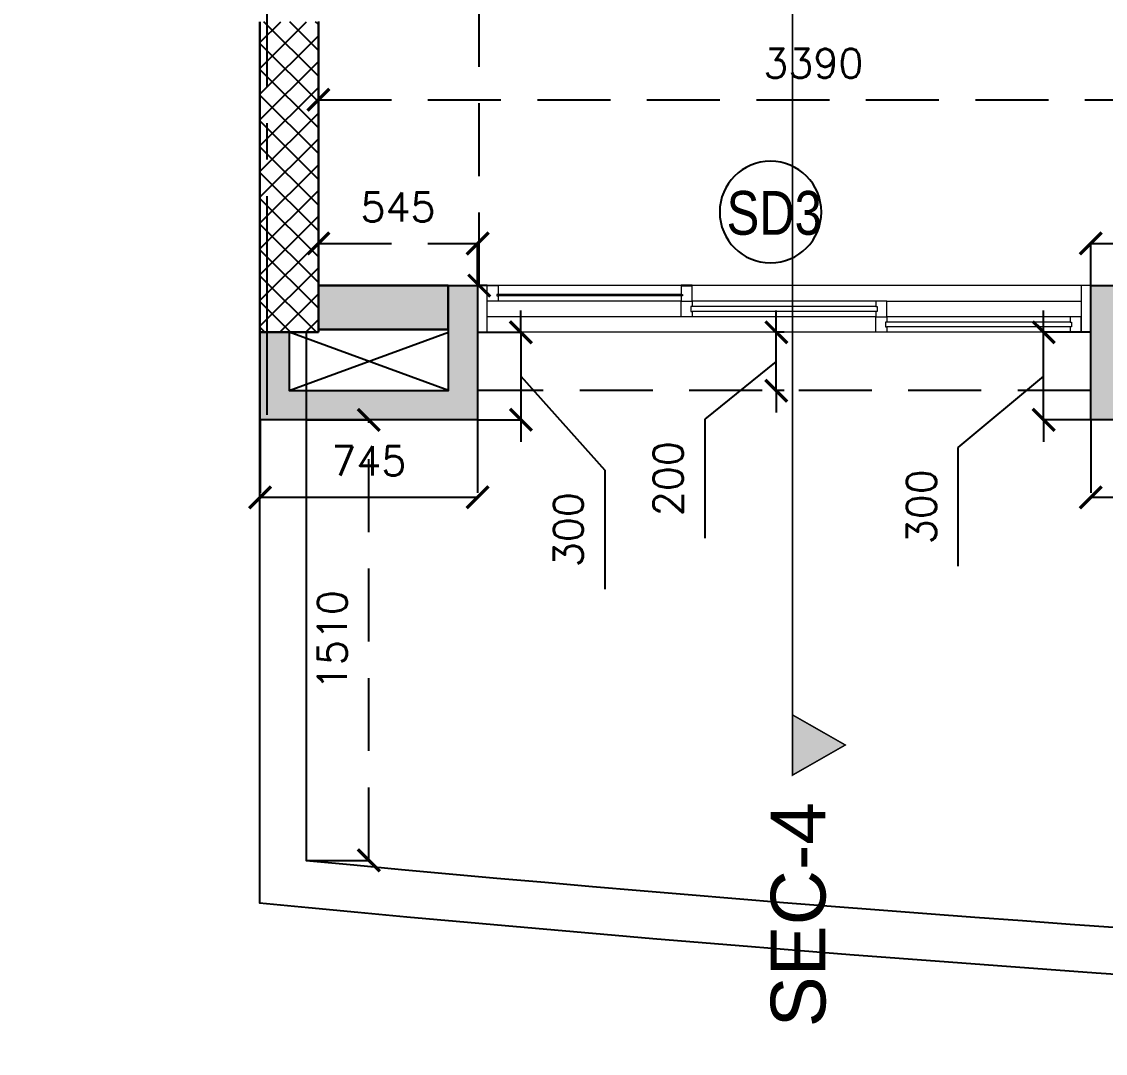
# Model space of a CAD drawing. Header units: millimetres. Extents: x 1180970 to 1231451, y -5737889 to -5695638.
# Drawn here: x 1194726 to 1198438, y -5730056 to -5726520 of the extents above; entities that cross this region are included whole.
import ezdxf
from ezdxf.enums import TextEntityAlignment as Align

# ---------------------------------------------------------------- set-up
doc = ezdxf.new("R2010")
doc.units = ezdxf.units.MM
doc.header["$LTSCALE"] = 1000
doc.header["$MEASUREMENT"] = 0
for name, pattern in [('2BHK-C$0$AUDIT_D_120904163729-0', [0]), ('AUDIT_D_120904163729-0', [0]), ('T8(T9 IS SIMILAR) - GROUND FLOOR - DIMENSION & TEXTING$0$HIDDEN', [0.375, 0.25, -0.125]), ('T8(T9 IS SIMILAR) - GROUND FLOOR ELEVATION$0$AUDIT_D_120904163729-0', [0]), ('T8(T9 IS SIMILAR) - GROUND FLOOR ELEVATION$1$HIDDEN', [0.375, 0.25, -0.125]), ('T8_PROFILE SECTIONS$0$HIDDEN', [0.375, 0.25, -0.125]), ('T8_PROFILE SECTIONS$0$PHANTOM2', [1.25, 0.625, -0.125, 0.125, -0.125, 0.125, -0.125]), ('T8_REFUGE COLUMNS$0$CENTER2', [1.125, 0.75, -0.125, 0.125, -0.125])]:
    doc.linetypes.add(name, pattern=pattern)
doc.layers.get('0').update_dxf_attribs({"linetype": 'AUDIT_D_120904163729-0'})
for name, color, linetype in [('2BHK-C$0$A-HATCH -160', 251, '2BHK-C$0$AUDIT_D_120904163729-0'), ('A-GARDEN PARTITION', 1, 'Continuous'), ('T8(T9 IS SIMILAR) - GROUND FLOOR - DIMENSION & TEXTING$0$A-DIMENSIONS', 2, 'T8(T9 IS SIMILAR) - GROUND FLOOR - DIMENSION & TEXTING$0$HIDDEN'), ('T8(T9 IS SIMILAR) - GROUND FLOOR - DIMENSION & TEXTING$0$a-window-no', 125, 'Continuous'), ('T8(T9 IS SIMILAR) - GROUND FLOOR ELEVATION$0$A-DIM', 1, 'T8(T9 IS SIMILAR) - GROUND FLOOR ELEVATION$0$AUDIT_D_120904163729-0'), ('T8(T9 IS SIMILAR) - GROUND FLOOR ELEVATION$0$A-WALL HATCH', 252, 'T8(T9 IS SIMILAR) - GROUND FLOOR ELEVATION$0$AUDIT_D_120904163729-0'), ('T8(T9 IS SIMILAR) - GROUND FLOOR ELEVATION$0$A-WALL-FEATURES', 6, 'T8(T9 IS SIMILAR) - GROUND FLOOR ELEVATION$0$AUDIT_D_120904163729-0'), ('T8_PROFILE SECTIONS$0$A-PROFILE SECTIONS', 81, 'T8_PROFILE SECTIONS$0$PHANTOM2'), ('T8_REFUGE COLUMNS$0$A-CENTERLINE', 193, 'T8_REFUGE COLUMNS$0$CENTER2')]:
    doc.layers.add(name, color=color, linetype=linetype)
for name, color, linetype, lineweight in [('2BHK-C$0$Window', 4, 'Continuous', 20), ('2BHK-C$1$A-WALL- 160', 6, 'Continuous', 30), ('T8(T9 IS SIMILAR) - GROUND FLOOR$0$D&W', 8, 'Continuous', 25)]:
    doc.layers.add(name, color=color, linetype=linetype, lineweight=lineweight)
doc.styles.add('T8(T9 IS SIMILAR) - GROUND FLOOR - DIMENSION & TEXTING$0$LODHA STANDERD', font='sanss___.ttf')
doc.styles.add('T8(T9 IS SIMILAR) - GROUND FLOOR - DIMENSION & TEXTING$0$Romans 1', font='romans.shx', dxfattribs={"height": 100})
doc.styles.add('T8(T9 IS SIMILAR) - GROUND FLOOR ELEVATION$0$Romans 1', font='romans.shx', dxfattribs={"height": 100})
doc.styles.add('T8_PROFILE SECTIONS$0$arial', font='sanss___.ttf')
doc.dimstyles.new('T8(T9 IS SIMILAR) - GROUND FLOOR - DIMENSION & TEXTING$0$ALPINE S', dxfattribs={"dimscale": 0, "dimtxt": 100, "dimasz": 75, "dimexe": 0, "dimexo": 0, "dimgap": 75, "dimtad": 1, "dimdec": 0, "dimzin": 0, "dimdsep": 46, "dimtxsty": 'T8(T9 IS SIMILAR) - GROUND FLOOR - DIMENSION & TEXTING$0$Romans 1', "dimblk": 'T8(T9 IS SIMILAR) - GROUND FLOOR - DIMENSION & TEXTING$0$_ArchTick', "dimcen": 0.09, "dimclrd": 256, "dimclre": 256, "dimclrt": 7, "dimadec": 0, "dimazin": 0, "dimtfac": 1, "dimtdec": 0, "dimtofl": 0, "dimtmove": 1, "dimatfit": 0, "dimldrblk": 'T8(T9 IS SIMILAR) - GROUND FLOOR - DIMENSION & TEXTING$0$_Open90', "dimfxl": 1, "dimtolj": 1, "dimtzin": 0, "dimarcsym": 0})
doc.dimstyles.new('T8(T9 IS SIMILAR) - GROUND FLOOR ELEVATION$0$ALPINE S', dxfattribs={"dimscale": 0, "dimtxt": 100, "dimasz": 75, "dimexe": 0, "dimexo": 0, "dimgap": 75, "dimtad": 1, "dimdec": 0, "dimzin": 0, "dimdsep": 46, "dimtxsty": 'T8(T9 IS SIMILAR) - GROUND FLOOR ELEVATION$0$Romans 1', "dimblk": 'T8(T9 IS SIMILAR) - GROUND FLOOR ELEVATION$0$_ArchTick', "dimcen": 0.09, "dimclrd": 256, "dimclre": 256, "dimclrt": 7, "dimadec": 0, "dimazin": 0, "dimtfac": 1, "dimtdec": 0, "dimtofl": 0, "dimtmove": 1, "dimatfit": 0, "dimldrblk": 'T8(T9 IS SIMILAR) - GROUND FLOOR ELEVATION$0$_Open90', "dimfxl": 1, "dimtolj": 1, "dimtzin": 0, "dimarcsym": 0})

# ---------------------------------------------------------------- blocks, each defined once
blk = doc.blocks.new('T8_REFUGE COLUMNS')
at = {"layer": 'T8_REFUGE COLUMNS$0$A-CENTERLINE'}
blk.add_line((1195567.1, -5727867.6), (1195567.1, -5698299.6), dxfattribs=at)
blk = doc.blocks.new('2BHK-C$0$2100')
at = {"layer": '2BHK-C$0$Window', "color": 1, "lineweight": 13}
for p, q in [((1150876.5, -5693344.1), (1148842.5, -5693344.1)), ((1149507.5, -5693344.1), (1148880, -5693344.1)), ((1149507.5, -5693397.4), (1148880, -5693397.4)), ((1150173.7, -5693397.4), (1149545, -5693397.4)), ((1150211.2, -5693397.4), (1150876.5, -5693397.4)), ((1149507.5, -5693450.8), (1148842.5, -5693450.8)), ((1150173.7, -5693450.8), (1149545, -5693450.8)), ((1150839, -5693450.8), (1150211.2, -5693450.8)), ((1150173.7, -5693504.1), (1148842.5, -5693504.1)), ((1150839, -5693504.1), (1150211.2, -5693504.1))]:
    blk.add_line(p, q, dxfattribs=at)
at = {"layer": '2BHK-C$0$Window', "color": 5, "lineweight": 13}
for p, q in [((1149507.5, -5693374.4), (1148880, -5693374.4)), ((1149507.5, -5693378.9), (1148880, -5693378.9)), ((1150173.7, -5693416), (1149545, -5693416)), ((1150173.7, -5693432.2), (1149545, -5693432.2)), ((1150839, -5693469.3), (1150211.2, -5693469.3)), ((1150839, -5693485.5), (1150211.2, -5693485.5))]:
    blk.add_line(p, q, dxfattribs=at)
at = {"layer": '2BHK-C$0$Window', "color": 4, "lineweight": 13}
for points in [[(1148842.5, -5693344.1), (1148809.5, -5693344.1), (1148809.5, -5693504.1), (1148842.5, -5693504.1)], [(1148880, -5693378.9), (1148880, -5693397.4), (1148842.5, -5693397.4), (1148842.5, -5693344.1), (1148880, -5693344.1), (1148880, -5693374.4), (1148875.5, -5693374.4), (1148875.5, -5693378.9)], [(1149507.5, -5693378.9), (1149507.5, -5693397.4), (1149545, -5693397.4), (1149545, -5693344.1), (1149507.5, -5693344.1), (1149507.5, -5693374.4), (1149512, -5693374.4), (1149512, -5693378.9)], [(1150909.5, -5693344.1), (1150876.5, -5693344.1), (1150876.5, -5693504.1), (1150909.5, -5693504.1)], [(1149545, -5693432.2), (1149545, -5693450.8), (1149507.5, -5693450.8), (1149507.5, -5693397.4), (1149545, -5693397.4), (1149545, -5693416), (1149540.5, -5693416), (1149540.5, -5693432.2)], [(1150173.7, -5693432.2), (1150173.7, -5693450.8), (1150211.2, -5693450.8), (1150211.2, -5693397.4), (1150173.7, -5693397.4), (1150173.7, -5693416), (1150178.2, -5693416), (1150178.2, -5693432.2)], [(1150211.2, -5693485.5), (1150211.2, -5693504.1), (1150173.7, -5693504.1), (1150173.7, -5693450.8), (1150211.2, -5693450.8), (1150211.2, -5693469.3), (1150206.7, -5693469.3), (1150206.7, -5693485.5)], [(1150839, -5693485.5), (1150839, -5693504.1), (1150876.5, -5693504.1), (1150876.5, -5693450.8), (1150839, -5693450.8), (1150839, -5693469.3), (1150843.5, -5693469.3), (1150843.5, -5693485.5)]]:
    blk.add_lwpolyline(points, close=True, dxfattribs=at)
blk = doc.blocks.new('2BHK-C')
at = {"layer": '2BHK-C$0$A-HATCH -160', "linetype": 'ByBlock'}
h = blk.add_hatch(dxfattribs=at)
h.set_pattern_fill('ANSI37', color=256, scale=500)
h.set_pattern_definition([(45, (-0.33, -0.904), (-44.1941738, 44.1941738), []), (135, (-0.33, -0.904), (-44.1941738, -44.1941738), [])])
h.paths.add_polyline_path([(1141049.5, -5727585.2), (1141249.5, -5727585.2), (1141249.5, -5726520.2), (1141049.5, -5726520.2)])
h.paths.add_polyline_path([(1147999.2, -5727450.1), (1148199.2, -5727450.1), (1148199.2, -5728684.6), (1147999.2, -5728684.6)])
h.paths.add_polyline_path([(1141249.1, -5723274.6), (1141898.9, -5723274.6), (1141898.9, -5723474.6), (1141249.1, -5723474.6)])
h = blk.add_hatch(dxfattribs=at)
h.set_pattern_fill('HEX', color=256, scale=150)
h.set_pattern_definition([(0, (-0.327, -0.288), (0, 32.47595264), [18.75, -37.5]), (120, (-0.327, -0.288), (-28.125, -16.23797632), [18.75, -37.5]), (60, (18.423, -0.288), (-28.125, 16.23797632), [18.75, -37.5])])
h.paths.add_polyline_path([(1143994.6, -5727574.6), (1144639.5, -5727574.6), (1144639.5, -5727424.6), (1143994.6, -5727424.6)])
h.paths.add_polyline_path([(1141249.5, -5727424.6), (1141694.6, -5727424.6), (1141694.6, -5727574.6), (1141249.5, -5727574.6)])
at = {"layer": '2BHK-C$1$A-WALL- 160', "linetype": 'ByBlock'}
for p, q in [((1141049.5, -5727584.6, 0.4), (1141049.5, -5726520.2, 0.4)), ((1141249.5, -5727584.6, 0.4), (1141249.5, -5726520.2, 0.4)), ((1141249.5, -5727424.6, 0.4), (1141694.6, -5727424.6, 0.4)), ((1141694.6, -5727424.6, 0.4), (1141694.6, -5727574.6, 0.4)), ((1142492.6, -5727424.6, 0.4), (1142530.1, -5727424.6, 0.4)), ((1141249.5, -5727574.6, 0.4), (1141694.6, -5727574.6, 0.4)), ((1141049.5, -5727584.6, 0.4), (1141249.5, -5727584.6, 0.4))]:
    blk.add_line(p, q, dxfattribs=at)
at = {"layer": '2BHK-C$1$A-WALL- 160', "linetype": 'ByBlock', "elevation": 0.4}
blk.add_lwpolyline([(1141249.5, -5727424.6), (1141694.6, -5727424.6), (1141694.6, -5727574.6), (1141249.5, -5727574.6)], close=True, dxfattribs=at)
blk.add_lwpolyline([(1141249.5, -5727424.6), (1141694.6, -5727424.6), (1141694.6, -5727574.6), (1141249.5, -5727574.6)], close=True, dxfattribs=at)
at = {"layer": '2BHK-C$1$A-WALL- 160', "linetype": 'ByBlock'}
blk.add_blockref('2BHK-C$0$2100', (-7014.9, -34080.5, 0.4), dxfattribs=at)
blk = doc.blocks.new('T8(T9 IS SIMILAR) - GROUND FLOOR ELEVATION$0$_ArchTick')
at = {"color": 0, "linetype": 'ByBlock', "const_width": 0.15}
blk.add_lwpolyline([(-0.5, -0.5), (0.5, 0.5)], dxfattribs=at)
blk = doc.blocks.new('*D357')
at = {"layer": 'T8(T9 IS SIMILAR) - GROUND FLOOR ELEVATION$0$A-DIM', "lineweight": -2, "transparency": 16777216}
for p, q in [((1198226.3, -5727584.6), (1198226.3, -5727509.6)), ((1198226.3, -5727884.6), (1198226.3, -5727584.6)), ((1198226.3, -5727734.6), (1197932.8, -5727979)), ((1198226.3, -5727884.6), (1198226.3, -5727959.6)), ((1197932.8, -5727979), (1197932.8, -5728386.1))]:
    blk.add_line(p, q, dxfattribs=at)
at = {"layer": 'T8(T9 IS SIMILAR) - GROUND FLOOR ELEVATION$0$A-DIM', "linetype": 'T8(T9 IS SIMILAR) - GROUND FLOOR ELEVATION$1$HIDDEN', "lineweight": -2, "transparency": 16777216}
for p, q in [((1198387.7, -5727584.6), (1198226.3, -5727584.6)), ((1198387.7, -5727884.6), (1198226.3, -5727884.6))]:
    blk.add_line(p, q, dxfattribs=at)
at = {"layer": 'T8(T9 IS SIMILAR) - GROUND FLOOR ELEVATION$0$A-DIM', "linetype": 'ByBlock', "lineweight": -2, "transparency": 16777216, "xscale": 75, "yscale": 75, "zscale": 75}
for p, rotation in [((1198226.3, -5727584.6), 270), ((1198226.3, -5727884.6), 90)]:
    blk.add_blockref('T8(T9 IS SIMILAR) - GROUND FLOOR ELEVATION$0$_ArchTick', p, dxfattribs=dict(at, rotation=rotation))
at = {"layer": 'T8(T9 IS SIMILAR) - GROUND FLOOR ELEVATION$0$A-DIM', "color": 7, "linetype": 'ByBlock', "transparency": 16777216, "insert": (1197807.8, -5728182.6), "char_height": 100, "attachment_point": 5, "rotation": 90, "style": 'T8(T9 IS SIMILAR) - GROUND FLOOR ELEVATION$0$Romans 1'}
blk.add_mtext('\\A1;300', dxfattribs=at)
blk = doc.blocks.new('T8(T9 IS SIMILAR) - GROUND FLOOR ELEVATION$0$_Open90')
at = {"color": 0, "linetype": 'ByBlock', "lineweight": -2}
for p, q in [((-0.5, 0.5), (0, 0)), ((0, 0), (-1, 0)), ((0, 0), (-0.5, -0.5))]:
    blk.add_line(p, q, dxfattribs=at)
blk = doc.blocks.new('*D302')
at = {"layer": 'T8(T9 IS SIMILAR) - GROUND FLOOR ELEVATION$0$A-DIM', "lineweight": -2, "transparency": 16777216}
for p, q in [((1197310.7, -5727584.6), (1197310.7, -5727509.6)), ((1197310.7, -5727784.6), (1197310.7, -5727584.6)), ((1197310.7, -5727684.6), (1197065.4, -5727882.7)), ((1197310.7, -5727784.6), (1197310.7, -5727859.6)), ((1197065.4, -5727882.7), (1197065.4, -5728289.8))]:
    blk.add_line(p, q, dxfattribs=at)
at = {"layer": 'T8(T9 IS SIMILAR) - GROUND FLOOR ELEVATION$0$A-DIM', "linetype": 'T8(T9 IS SIMILAR) - GROUND FLOOR ELEVATION$1$HIDDEN', "lineweight": -2, "transparency": 16777216}
for p, q in [((1197337.7, -5727584.6), (1197310.7, -5727584.6)), ((1197337.7, -5727784.6), (1197310.7, -5727784.6))]:
    blk.add_line(p, q, dxfattribs=at)
at = {"layer": 'T8(T9 IS SIMILAR) - GROUND FLOOR ELEVATION$0$A-DIM', "linetype": 'ByBlock', "lineweight": -2, "transparency": 16777216, "xscale": 75, "yscale": 75, "zscale": 75}
for p, rotation in [((1197310.7, -5727584.6), 270), ((1197310.7, -5727784.6), 90)]:
    blk.add_blockref('T8(T9 IS SIMILAR) - GROUND FLOOR ELEVATION$0$_ArchTick', p, dxfattribs=dict(at, rotation=rotation))
at = {"layer": 'T8(T9 IS SIMILAR) - GROUND FLOOR ELEVATION$0$A-DIM', "color": 7, "linetype": 'ByBlock', "transparency": 16777216, "insert": (1196940.4, -5728086.2), "char_height": 100, "attachment_point": 5, "rotation": 90, "style": 'T8(T9 IS SIMILAR) - GROUND FLOOR ELEVATION$0$Romans 1'}
blk.add_mtext('\\A1;200', dxfattribs=at)
blk = doc.blocks.new('*D303')
at = {"layer": 'T8(T9 IS SIMILAR) - GROUND FLOOR ELEVATION$0$A-DIM', "linetype": 'T8(T9 IS SIMILAR) - GROUND FLOOR ELEVATION$1$HIDDEN', "lineweight": -2, "transparency": 16777216}
for p, q in [((1198387.7, -5727884.6), (1198387.7, -5728150.3)), ((1199132.3, -5727884.6), (1199132.3, -5728150.3))]:
    blk.add_line(p, q, dxfattribs=at)
at = {"layer": 'T8(T9 IS SIMILAR) - GROUND FLOOR ELEVATION$0$A-DIM', "lineweight": -2, "transparency": 16777216}
blk.add_line((1199132.3, -5728150.3), (1198387.7, -5728150.3), dxfattribs=at)
at = {"layer": 'T8(T9 IS SIMILAR) - GROUND FLOOR ELEVATION$0$A-DIM', "linetype": 'ByBlock', "lineweight": -2, "transparency": 16777216, "xscale": 75, "yscale": 75, "zscale": 75, "rotation": 180}
blk.add_blockref('T8(T9 IS SIMILAR) - GROUND FLOOR ELEVATION$0$_ArchTick', (1198387.7, -5728150.3), dxfattribs=at)
at = {"layer": 'T8(T9 IS SIMILAR) - GROUND FLOOR ELEVATION$0$A-DIM', "linetype": 'ByBlock', "lineweight": -2, "transparency": 16777216, "xscale": 75, "yscale": 75, "zscale": 75}
blk.add_blockref('T8(T9 IS SIMILAR) - GROUND FLOOR ELEVATION$0$_ArchTick', (1199132.3, -5728150.3), dxfattribs=at)
at = {"layer": 'T8(T9 IS SIMILAR) - GROUND FLOOR ELEVATION$0$A-DIM', "color": 7, "linetype": 'ByBlock', "transparency": 16777216, "insert": (1198760, -5728025.3), "char_height": 100, "attachment_point": 5, "style": 'T8(T9 IS SIMILAR) - GROUND FLOOR ELEVATION$0$Romans 1'}
blk.add_mtext('\\A1;745', dxfattribs=at)
blk = doc.blocks.new('*D304')
at = {"layer": 'T8(T9 IS SIMILAR) - GROUND FLOOR ELEVATION$0$A-DIM', "linetype": 'T8(T9 IS SIMILAR) - GROUND FLOOR ELEVATION$1$HIDDEN', "lineweight": -2, "transparency": 16777216}
for p, q in [((1195542.6, -5727884.6), (1195542.6, -5728150.3)), ((1196287.7, -5727884.6), (1196287.7, -5728150.3))]:
    blk.add_line(p, q, dxfattribs=at)
at = {"layer": 'T8(T9 IS SIMILAR) - GROUND FLOOR ELEVATION$0$A-DIM', "lineweight": -2, "transparency": 16777216}
blk.add_line((1196287.7, -5728150.3), (1195542.6, -5728150.3), dxfattribs=at)
at = {"layer": 'T8(T9 IS SIMILAR) - GROUND FLOOR ELEVATION$0$A-DIM', "linetype": 'ByBlock', "lineweight": -2, "transparency": 16777216, "xscale": 75, "yscale": 75, "zscale": 75, "rotation": 180}
blk.add_blockref('T8(T9 IS SIMILAR) - GROUND FLOOR ELEVATION$0$_ArchTick', (1195542.6, -5728150.3), dxfattribs=at)
at = {"layer": 'T8(T9 IS SIMILAR) - GROUND FLOOR ELEVATION$0$A-DIM', "linetype": 'ByBlock', "lineweight": -2, "transparency": 16777216, "xscale": 75, "yscale": 75, "zscale": 75}
blk.add_blockref('T8(T9 IS SIMILAR) - GROUND FLOOR ELEVATION$0$_ArchTick', (1196287.7, -5728150.3), dxfattribs=at)
at = {"layer": 'T8(T9 IS SIMILAR) - GROUND FLOOR ELEVATION$0$A-DIM', "color": 7, "linetype": 'ByBlock', "transparency": 16777216, "insert": (1195915.2, -5728025.3), "char_height": 100, "attachment_point": 5, "style": 'T8(T9 IS SIMILAR) - GROUND FLOOR ELEVATION$0$Romans 1'}
blk.add_mtext('\\A1;745', dxfattribs=at)
blk = doc.blocks.new('*D305')
at = {"layer": 'T8(T9 IS SIMILAR) - GROUND FLOOR ELEVATION$0$A-DIM', "lineweight": -2, "transparency": 16777216}
for p, q in [((1196436, -5727584.6), (1196436, -5727509.6)), ((1196436, -5727584.6), (1196436, -5727884.6)), ((1196436, -5727734.6), (1196723.5, -5728057.6)), ((1196436, -5727884.6), (1196436, -5727959.6)), ((1196723.5, -5728057.6), (1196723.5, -5728464.7))]:
    blk.add_line(p, q, dxfattribs=at)
at = {"layer": 'T8(T9 IS SIMILAR) - GROUND FLOOR ELEVATION$0$A-DIM', "linetype": 'T8(T9 IS SIMILAR) - GROUND FLOOR ELEVATION$1$HIDDEN', "lineweight": -2, "transparency": 16777216}
for p, q in [((1196287.7, -5727584.6), (1196436, -5727584.6)), ((1196287.7, -5727884.6), (1196436, -5727884.6))]:
    blk.add_line(p, q, dxfattribs=at)
at = {"layer": 'T8(T9 IS SIMILAR) - GROUND FLOOR ELEVATION$0$A-DIM', "linetype": 'ByBlock', "lineweight": -2, "transparency": 16777216, "xscale": 75, "yscale": 75, "zscale": 75}
for p, rotation in [((1196436, -5727584.6), 270), ((1196436, -5727884.6), 90)]:
    blk.add_blockref('T8(T9 IS SIMILAR) - GROUND FLOOR ELEVATION$0$_ArchTick', p, dxfattribs=dict(at, rotation=rotation))
at = {"layer": 'T8(T9 IS SIMILAR) - GROUND FLOOR ELEVATION$0$A-DIM', "color": 7, "linetype": 'ByBlock', "transparency": 16777216, "insert": (1196598.5, -5728261.1), "char_height": 100, "attachment_point": 5, "rotation": 90, "style": 'T8(T9 IS SIMILAR) - GROUND FLOOR ELEVATION$0$Romans 1'}
blk.add_mtext('\\A1;300', dxfattribs=at)
blk = doc.blocks.new('T8(T9 IS SIMILAR) - GROUND FLOOR - DIMENSION & TEXTING$0$_ArchTick')
at = {"color": 0, "linetype": 'ByBlock', "const_width": 0.15}
blk.add_lwpolyline([(-0.5, -0.5), (0.5, 0.5)], dxfattribs=at)
blk = doc.blocks.new('*D754')
at = {"layer": 'T8(T9 IS SIMILAR) - GROUND FLOOR - DIMENSION & TEXTING$0$A-DIMENSIONS', "linetype": 'T8(T9 IS SIMILAR) - GROUND FLOOR - DIMENSION & TEXTING$0$HIDDEN', "lineweight": -2, "transparency": 16777216}
for p, q in [((1195742.6, -5727424.6), (1195742.6, -5727280.1)), ((1196287.7, -5727424.6), (1196287.7, -5727280.1))]:
    blk.add_line(p, q, dxfattribs=at)
at = {"layer": 'T8(T9 IS SIMILAR) - GROUND FLOOR - DIMENSION & TEXTING$0$A-DIMENSIONS', "lineweight": -2, "transparency": 16777216}
blk.add_line((1195742.6, -5727280.1), (1196287.7, -5727280.1), dxfattribs=at)
at = {"layer": 'T8(T9 IS SIMILAR) - GROUND FLOOR - DIMENSION & TEXTING$0$A-DIMENSIONS', "linetype": 'ByBlock', "lineweight": -2, "transparency": 16777216, "xscale": 75, "yscale": 75, "zscale": 75, "rotation": 180}
blk.add_blockref('T8(T9 IS SIMILAR) - GROUND FLOOR - DIMENSION & TEXTING$0$_ArchTick', (1195742.6, -5727280.1), dxfattribs=at)
at = {"layer": 'T8(T9 IS SIMILAR) - GROUND FLOOR - DIMENSION & TEXTING$0$A-DIMENSIONS', "linetype": 'ByBlock', "lineweight": -2, "transparency": 16777216, "xscale": 75, "yscale": 75, "zscale": 75}
blk.add_blockref('T8(T9 IS SIMILAR) - GROUND FLOOR - DIMENSION & TEXTING$0$_ArchTick', (1196287.7, -5727280.1), dxfattribs=at)
at = {"layer": 'T8(T9 IS SIMILAR) - GROUND FLOOR - DIMENSION & TEXTING$0$A-DIMENSIONS', "color": 7, "linetype": 'ByBlock', "transparency": 16777216, "insert": (1196015.2, -5727155.1), "char_height": 100, "attachment_point": 5, "style": 'T8(T9 IS SIMILAR) - GROUND FLOOR - DIMENSION & TEXTING$0$Romans 1'}
blk.add_mtext('\\A1;545', dxfattribs=at)
blk = doc.blocks.new('T8(T9 IS SIMILAR) - GROUND FLOOR - DIMENSION & TEXTING$0$_Open90')
at = {"color": 0, "linetype": 'ByBlock', "lineweight": -2}
for p, q in [((-0.5, 0.5), (0, 0)), ((0, 0), (-1, 0)), ((0, 0), (-0.5, -0.5))]:
    blk.add_line(p, q, dxfattribs=at)
blk = doc.blocks.new('*D711')
at = {"layer": 'T8(T9 IS SIMILAR) - GROUND FLOOR - DIMENSION & TEXTING$0$A-DIMENSIONS', "linetype": 'T8(T9 IS SIMILAR) - GROUND FLOOR - DIMENSION & TEXTING$0$HIDDEN', "lineweight": -2, "transparency": 16777216}
for p, q in [((1198387.7, -5727424.6), (1198387.7, -5727280.1)), ((1199132.6, -5727424.6), (1199132.6, -5727280.1))]:
    blk.add_line(p, q, dxfattribs=at)
at = {"layer": 'T8(T9 IS SIMILAR) - GROUND FLOOR - DIMENSION & TEXTING$0$A-DIMENSIONS', "lineweight": -2, "transparency": 16777216}
blk.add_line((1198387.7, -5727280.1), (1199132.6, -5727280.1), dxfattribs=at)
at = {"layer": 'T8(T9 IS SIMILAR) - GROUND FLOOR - DIMENSION & TEXTING$0$A-DIMENSIONS', "linetype": 'ByBlock', "lineweight": -2, "transparency": 16777216, "xscale": 75, "yscale": 75, "zscale": 75, "rotation": 180}
blk.add_blockref('T8(T9 IS SIMILAR) - GROUND FLOOR - DIMENSION & TEXTING$0$_ArchTick', (1198387.7, -5727280.1), dxfattribs=at)
at = {"layer": 'T8(T9 IS SIMILAR) - GROUND FLOOR - DIMENSION & TEXTING$0$A-DIMENSIONS', "linetype": 'ByBlock', "lineweight": -2, "transparency": 16777216, "xscale": 75, "yscale": 75, "zscale": 75}
blk.add_blockref('T8(T9 IS SIMILAR) - GROUND FLOOR - DIMENSION & TEXTING$0$_ArchTick', (1199132.6, -5727280.1), dxfattribs=at)
at = {"layer": 'T8(T9 IS SIMILAR) - GROUND FLOOR - DIMENSION & TEXTING$0$A-DIMENSIONS', "color": 7, "linetype": 'ByBlock', "transparency": 16777216, "insert": (1198760.2, -5727155.1), "char_height": 100, "attachment_point": 5, "style": 'T8(T9 IS SIMILAR) - GROUND FLOOR - DIMENSION & TEXTING$0$Romans 1'}
blk.add_mtext('\\A1;745', dxfattribs=at)
blk = doc.blocks.new('*D712')
at = {"layer": 'T8(T9 IS SIMILAR) - GROUND FLOOR - DIMENSION & TEXTING$0$A-DIMENSIONS', "linetype": 'T8(T9 IS SIMILAR) - GROUND FLOOR - DIMENSION & TEXTING$0$HIDDEN', "lineweight": -2, "transparency": 16777216}
for p, q in [((1195742.6, -5726519.7), (1195742.6, -5726787.9)), ((1199132.6, -5726519.7), (1199132.6, -5726787.9))]:
    blk.add_line(p, q, dxfattribs=at)
at = {"layer": 'T8(T9 IS SIMILAR) - GROUND FLOOR - DIMENSION & TEXTING$0$A-DIMENSIONS', "lineweight": -2, "transparency": 16777216}
blk.add_line((1195742.6, -5726787.9), (1199132.6, -5726787.9), dxfattribs=at)
at = {"layer": 'T8(T9 IS SIMILAR) - GROUND FLOOR - DIMENSION & TEXTING$0$A-DIMENSIONS', "linetype": 'ByBlock', "lineweight": -2, "transparency": 16777216, "xscale": 75, "yscale": 75, "zscale": 75, "rotation": 180}
blk.add_blockref('T8(T9 IS SIMILAR) - GROUND FLOOR - DIMENSION & TEXTING$0$_ArchTick', (1195742.6, -5726787.9), dxfattribs=at)
at = {"layer": 'T8(T9 IS SIMILAR) - GROUND FLOOR - DIMENSION & TEXTING$0$A-DIMENSIONS', "linetype": 'ByBlock', "lineweight": -2, "transparency": 16777216, "xscale": 75, "yscale": 75, "zscale": 75}
blk.add_blockref('T8(T9 IS SIMILAR) - GROUND FLOOR - DIMENSION & TEXTING$0$_ArchTick', (1199132.6, -5726787.9), dxfattribs=at)
at = {"layer": 'T8(T9 IS SIMILAR) - GROUND FLOOR - DIMENSION & TEXTING$0$A-DIMENSIONS', "color": 7, "linetype": 'ByBlock', "transparency": 16777216, "insert": (1197437.6, -5726662.9), "char_height": 100, "attachment_point": 5, "style": 'T8(T9 IS SIMILAR) - GROUND FLOOR - DIMENSION & TEXTING$0$Romans 1'}
blk.add_mtext('\\A1;3390', dxfattribs=at)
blk = doc.blocks.new('*D713')
at = {"layer": 'T8(T9 IS SIMILAR) - GROUND FLOOR - DIMENSION & TEXTING$0$A-DIMENSIONS', "linetype": 'T8(T9 IS SIMILAR) - GROUND FLOOR - DIMENSION & TEXTING$0$HIDDEN', "lineweight": -2, "transparency": 16777216}
for p, q in [((1196392.3, -5723474.4), (1196293.4, -5723474.4)), ((1196320.7, -5727424.6), (1196293.4, -5727424.6))]:
    blk.add_line(p, q, dxfattribs=at)
at = {"layer": 'T8(T9 IS SIMILAR) - GROUND FLOOR - DIMENSION & TEXTING$0$A-DIMENSIONS', "lineweight": -2, "transparency": 16777216}
blk.add_line((1196293.4, -5727424.6), (1196293.4, -5723474.4), dxfattribs=at)
at = {"layer": 'T8(T9 IS SIMILAR) - GROUND FLOOR - DIMENSION & TEXTING$0$A-DIMENSIONS', "linetype": 'ByBlock', "lineweight": -2, "transparency": 16777216, "xscale": 75, "yscale": 75, "zscale": 75}
for p, rotation in [((1196293.4, -5723474.4), 90), ((1196293.4, -5727424.6), 270)]:
    blk.add_blockref('T8(T9 IS SIMILAR) - GROUND FLOOR - DIMENSION & TEXTING$0$_ArchTick', p, dxfattribs=dict(at, rotation=rotation))
at = {"layer": 'T8(T9 IS SIMILAR) - GROUND FLOOR - DIMENSION & TEXTING$0$A-DIMENSIONS', "color": 7, "linetype": 'ByBlock', "transparency": 16777216, "insert": (1196168.4, -5725449.5), "char_height": 100, "attachment_point": 5, "rotation": 90, "style": 'T8(T9 IS SIMILAR) - GROUND FLOOR - DIMENSION & TEXTING$0$Romans 1'}
blk.add_mtext('\\A1;3950', dxfattribs=at)
blk = doc.blocks.new('T8(T9 IS SIMILAR) - GROUND FLOOR - DIMENSION & TEXTING$0$WINDOW TAG')
at = {"layer": 'T8(T9 IS SIMILAR) - GROUND FLOOR - DIMENSION & TEXTING$0$a-window-no'}
blk.add_circle((0, 0), 174.1, dxfattribs=at)
at = {"layer": 'T8(T9 IS SIMILAR) - GROUND FLOOR - DIMENSION & TEXTING$0$a-window-no', "style": 'T8(T9 IS SIMILAR) - GROUND FLOOR - DIMENSION & TEXTING$0$LODHA STANDERD'}
blk.add_attdef('WINDOW', text='', height=150, dxfattribs=at).set_placement((11.3, 2.8), align=Align.MIDDLE_CENTER)
blk = doc.blocks.new('*D510')
at = {"layer": 'T8(T9 IS SIMILAR) - GROUND FLOOR - DIMENSION & TEXTING$0$A-DIMENSIONS', "linetype": 'T8(T9 IS SIMILAR) - GROUND FLOOR - DIMENSION & TEXTING$0$HIDDEN', "lineweight": -2, "transparency": 16777216}
for p, q in [((1195700.3, -5727884.6), (1195915, -5727884.6)), ((1195700.2, -5729394.4), (1195915, -5729394.4))]:
    blk.add_line(p, q, dxfattribs=at)
at = {"layer": 'T8(T9 IS SIMILAR) - GROUND FLOOR - DIMENSION & TEXTING$0$A-DIMENSIONS', "lineweight": -2, "transparency": 16777216}
blk.add_line((1195915, -5729394.4), (1195915, -5727884.6), dxfattribs=at)
at = {"layer": 'T8(T9 IS SIMILAR) - GROUND FLOOR - DIMENSION & TEXTING$0$A-DIMENSIONS', "linetype": 'ByBlock', "lineweight": -2, "transparency": 16777216, "xscale": 75, "yscale": 75, "zscale": 75}
for p, rotation in [((1195915, -5727884.6), 90), ((1195915, -5729394.4), 270)]:
    blk.add_blockref('T8(T9 IS SIMILAR) - GROUND FLOOR - DIMENSION & TEXTING$0$_ArchTick', p, dxfattribs=dict(at, rotation=rotation))
at = {"layer": 'T8(T9 IS SIMILAR) - GROUND FLOOR - DIMENSION & TEXTING$0$A-DIMENSIONS', "color": 7, "linetype": 'ByBlock', "transparency": 16777216, "insert": (1195790, -5728639.5), "char_height": 100, "attachment_point": 5, "rotation": 90, "style": 'T8(T9 IS SIMILAR) - GROUND FLOOR - DIMENSION & TEXTING$0$Romans 1'}
blk.add_mtext('\\A1;1510', dxfattribs=at)
blk = doc.blocks.new('T8_PROFILE SECTIONS$0$MH')
at = {"layer": 'T8_PROFILE SECTIONS$0$A-PROFILE SECTIONS', "linetype": 'T8_PROFILE SECTIONS$0$HIDDEN', "ltscale": 2}
h = blk.add_hatch(color=256, dxfattribs=at)
h.dxf.hatch_style = 1
h.paths.add_polyline_path([(1140339.1, -5697424.8), (1140519.9, -5697528.1), (1140339.1, -5697631.3)])
at = {"layer": 'T8_PROFILE SECTIONS$0$A-PROFILE SECTIONS', "linetype": 'T8_PROFILE SECTIONS$0$HIDDEN', "ltscale": 2, "const_width": 5}
blk.add_lwpolyline([(1140339.1, -5697424.8), (1140339.1, -5697424.8), (1140519.9, -5697528.1), (1140339.1, -5697631.3)], close=True, dxfattribs=at)
blk.add_lwpolyline([(1140339.1, -5697424.8), (1140339.1, -5700565.7)], dxfattribs=at)
blk = doc.blocks.new('PROFILE SECTION LINE T9')
at = {"layer": 'T8_PROFILE SECTIONS$0$A-PROFILE SECTIONS', "linetype": 'ByBlock', "xscale": -1, "rotation": 180}
blk.add_blockref('T8_PROFILE SECTIONS$0$MH', (-1128691.1, -5714911.2, 0), dxfattribs=at)
at = {"layer": 'T8_PROFILE SECTIONS$0$A-PROFILE SECTIONS', "linetype": 'ByBlock', "insert": (11573.5, -17579.2, 0), "char_height": 187.5, "attachment_point": 3, "rotation": 90, "style": 'T8_PROFILE SECTIONS$0$arial'}
blk.add_mtext_dynamic_manual_height_columns('SEC-4', width=301.334, gutter_width=500, heights=[0], dxfattribs=at)
blk = doc.blocks.new('T8(T9 IS SIMILAR) - GROUND FLOOR ELEVATION')
at = {"layer": 'T8(T9 IS SIMILAR) - GROUND FLOOR ELEVATION$0$A-WALL HATCH', "linetype": 'ByBlock'}
h = blk.add_hatch(dxfattribs=at)
h.set_pattern_fill('ZIGZAG', color=256, scale=250)
h.set_pattern_definition([(0, (0, 0), (31.25, 31.25), [31.25, -31.25]), (90, (31.25, 0), (-31.25, 31.25), [31.25, -31.25])])
h.paths.add_polyline_path([(1186332.7, -5719983.5), (1186332.7, -5719683.5), (1186432.7, -5719683.5), (1186432.7, -5719883.5), (1186982.7, -5719883.5), (1186982.7, -5719523.5), (1187082.7, -5719523.5), (1187082.7, -5719983.5)])
h.paths.add_polyline_path([(1190232.7, -5719983.5), (1190232.7, -5719683.5), (1190132.7, -5719683.5), (1190132.7, -5719883.5), (1189582.7, -5719883.5), (1189582.7, -5719523.5), (1189482.7, -5719523.5), (1189482.7, -5719983.5)])
h.paths.add_polyline_path([(1190857.7, -5717933.5), (1190857.7, -5717733.5), (1190757.7, -5717733.5), (1190757.7, -5717933.5)])
h.paths.add_polyline_path([(1193357.7, -5717733.5), (1193357.7, -5717933.5), (1193257.7, -5717933.5), (1193257.7, -5717733.5)])
h.paths.add_polyline_path([(1196632.8, -5709938.8), (1196632.8, -5709738.8), (1196532.8, -5709738.8), (1196532.8, -5709938.8)])
h.paths.add_polyline_path([(1194132, -5709738.8), (1194132, -5709938.8), (1194032, -5709938.8), (1194032, -5709738.8)])
h.paths.add_polyline_path([(1195742.7, -5701889.7), (1196212.8, -5701889.7), (1196212.8, -5702349.7), (1196112.8, -5702349.7), (1196112.8, -5701989.7), (1195742.7, -5701989.7)])
h.paths.add_polyline_path([(1198312.8, -5702349.7), (1198312.8, -5701889.7), (1199132.6, -5701889.7), (1199132.6, -5701989.7), (1198412.8, -5701989.7), (1198412.8, -5702349.7)])
h.paths.add_polyline_path([(1199662.5, -5701090.3), (1199662.5, -5700890.3), (1199762.5, -5700890.3), (1199762.5, -5701090.3)])
h.paths.add_polyline_path([(1201862.6, -5700890.3), (1201862.6, -5701090.3), (1201962.6, -5701090.3), (1201962.6, -5700890.3)])
h.paths.add_polyline_path([(1210681.9, -5700890.3), (1210681.9, -5701090.3), (1210581.9, -5701090.3), (1210581.9, -5700890.3)])
h.paths.add_polyline_path([(1212882, -5701090.3), (1212882, -5700890.3), (1212782, -5700890.3), (1212782, -5701090.3)])
h.paths.add_polyline_path([(1214231.8, -5702349.7), (1214231.8, -5701889.7), (1213412.3, -5701889.7), (1213412.3, -5701989.7), (1214131.8, -5701989.7), (1214131.8, -5702349.7)])
h.paths.add_polyline_path([(1216801.9, -5701889.7), (1216331.8, -5701889.7), (1216331.8, -5702349.7), (1216431.8, -5702349.7), (1216431.8, -5701989.7), (1216801.9, -5701989.7)])
h.paths.add_polyline_path([(1215911.7, -5709938.8), (1215911.7, -5709738.8), (1216011.7, -5709738.8), (1216011.7, -5709938.8)])
h.paths.add_polyline_path([(1218412.5, -5709738.8), (1218412.5, -5709938.8), (1218512.5, -5709938.8), (1218512.5, -5709738.8)])
h.paths.add_polyline_path([(1221686.9, -5717933.5), (1221686.9, -5717733.5), (1221786.9, -5717733.5), (1221786.9, -5717933.5)])
h.paths.add_polyline_path([(1219186.9, -5717733.5), (1219186.9, -5717933.5), (1219286.9, -5717933.5), (1219286.9, -5717733.5)])
h.paths.add_polyline_path([(1222311.8, -5719983.5), (1222311.8, -5719683.5), (1222411.8, -5719683.5), (1222411.8, -5719883.5), (1222961.8, -5719883.5), (1222961.8, -5719523.5), (1223061.8, -5719523.5), (1223061.8, -5719983.5)])
h.paths.add_polyline_path([(1226211.8, -5719983.5), (1226211.8, -5719683.5), (1226111.8, -5719683.5), (1226111.8, -5719883.5), (1225561.8, -5719883.5), (1225561.8, -5719523.5), (1225461.8, -5719523.5), (1225461.8, -5719983.5)])
h.paths.add_polyline_path([(1217001.9, -5727584.6), (1216901.9, -5727584.6), (1216901.9, -5727784.6), (1216356.8, -5727784.6), (1216356.8, -5727424.6), (1216256.8, -5727424.6), (1216256.8, -5727884.6), (1217001.9, -5727884.6)])
h.paths.add_polyline_path([(1214156.8, -5727424.6), (1214056.8, -5727424.6), (1214056.8, -5727784.6), (1213412.3, -5727784.6), (1213412.3, -5727884.6), (1214156.8, -5727884.6)])
h.paths.add_polyline_path([(1210681.9, -5728884), (1210681.9, -5728684), (1210581.9, -5728684), (1210581.9, -5728884)])
h.paths.add_polyline_path([(1212882, -5728684), (1212882, -5728884), (1212782, -5728884), (1212782, -5728684)])
h.paths.add_polyline_path([(1201862.6, -5728884), (1201862.6, -5728684), (1201962.6, -5728684), (1201962.6, -5728884)])
h.paths.add_polyline_path([(1199662.5, -5728684), (1199662.5, -5728884), (1199762.5, -5728884), (1199762.5, -5728684)])
h.paths.add_polyline_path([(1198387.7, -5727424.6), (1198487.7, -5727424.6), (1198487.7, -5727784.6), (1199132.3, -5727784.6), (1199132.3, -5727884.6), (1198387.7, -5727884.6)])
h.paths.add_polyline_path([(1195542.6, -5727584.6), (1195642.6, -5727584.6), (1195642.6, -5727784.6), (1196187.7, -5727784.6), (1196187.7, -5727424.6), (1196287.7, -5727424.6), (1196287.7, -5727884.6), (1195542.6, -5727884.6)])
at = {"layer": 'T8(T9 IS SIMILAR) - GROUND FLOOR ELEVATION$0$A-WALL-FEATURES', "color": 8, "linetype": 'ByBlock'}
for p, q in [((1195642.6, -5727784.6), (1196187.7, -5727584.6)), ((1196187.7, -5727784.6), (1195642.6, -5727584.6))]:
    blk.add_line(p, q, dxfattribs=at)
at = {"layer": 'T8(T9 IS SIMILAR) - GROUND FLOOR ELEVATION$0$A-WALL-FEATURES', "color": 8, "linetype": 'T8(T9 IS SIMILAR) - GROUND FLOOR ELEVATION$1$HIDDEN'}
blk.add_line((1198387.7, -5727784.6), (1196287.7, -5727784.6), dxfattribs=at)
at = {"layer": 'T8(T9 IS SIMILAR) - GROUND FLOOR ELEVATION$0$A-WALL-FEATURES', "linetype": 'ByBlock'}
for points in [[(1195542.6, -5727584.6), (1195642.6, -5727584.6), (1195642.6, -5727784.6), (1196187.7, -5727784.6), (1196187.7, -5727424.6), (1196287.7, -5727424.6), (1196287.7, -5727884.6), (1195542.6, -5727884.6)], [(1198387.7, -5727424.6), (1198487.7, -5727424.6), (1198487.7, -5727784.6), (1199132.3, -5727784.6), (1199132.3, -5727884.6), (1198387.7, -5727884.6)]]:
    blk.add_lwpolyline(points, close=True, dxfattribs=at)
at = {"layer": 'T8(T9 IS SIMILAR) - GROUND FLOOR ELEVATION$0$A-DIM', "linetype": 'ByBlock'}
for base, p1, p2, picture, middle in [((1196436, -5727884.6), (1196287.7, -5727584.6), (1196287.7, -5727884.6), '*D305', (1196723.5, -5728132.6)), ((1197310.7, -5727584.6), (1197337.7, -5727784.6), (1197337.7, -5727584.6), '*D302', (1197065.4, -5727957.7)), ((1198226.3, -5727584.6), (1198387.7, -5727884.6), (1198387.7, -5727584.6), '*D357', (1197932.8, -5728054))]:
    dim = blk.add_linear_dim(base=base, p1=p1, p2=p2, angle=90, dimstyle='T8(T9 IS SIMILAR) - GROUND FLOOR ELEVATION$0$ALPINE S', override={"dimscale": 1, "dimfxl": 5, "dimarcsym": 1}, dxfattribs=at)
    dim.commit()
    dim.dimension.update_dxf_attribs({"geometry": picture, "text_midpoint": middle, "dimtype": 128})
for base, p1, p2, picture, middle in [((1195542.6, -5728150.3), (1196287.7, -5727884.6), (1195542.6, -5727884.6), '*D304', (1195915.2, -5728025.3)), ((1198387.7, -5728150.3), (1199132.3, -5727884.6), (1198387.7, -5727884.6), '*D303', (1198760, -5728025.3))]:
    dim = blk.add_linear_dim(base=base, p1=p1, p2=p2, angle=180, dimstyle='T8(T9 IS SIMILAR) - GROUND FLOOR ELEVATION$0$ALPINE S', override={"dimscale": 1, "dimfxl": 5, "dimarcsym": 1}, dxfattribs=at)
    dim.commit()
    dim.dimension.update_dxf_attribs({"geometry": picture, "text_midpoint": middle})
blk = doc.blocks.new('T8(T9 IS SIMILAR) - GROUND FLOOR')
at = {"layer": 'T8(T9 IS SIMILAR) - GROUND FLOOR$0$D&W', "linetype": 'ByBlock'}
for name, p in [('T8_REFUGE COLUMNS', (0, 0)), ('2BHK-C', (54492.8, -0.1, 0))]:
    blk.add_blockref(name, p, dxfattribs=at)
blk.add_blockref('T8(T9 IS SIMILAR) - GROUND FLOOR ELEVATION', (0, 0), dxfattribs=at)
blk = doc.blocks.new('T8(T9 IS SIMILAR) - GROUND FLOOR - DIMENSION & TEXTING')
at = {"layer": 'T8(T9 IS SIMILAR) - GROUND FLOOR - DIMENSION & TEXTING$0$a-window-no'}
ref = blk.add_blockref('T8(T9 IS SIMILAR) - GROUND FLOOR - DIMENSION & TEXTING$0$WINDOW TAG', (1197290.9, -5727172.5, 1.1), dxfattribs=dict(at, xscale=-1, rotation=180))
ref.add_attrib('WINDOW', 'SD3', dxfattribs={"height": 150, "style": 'T8(T9 IS SIMILAR) - GROUND FLOOR - DIMENSION & TEXTING$0$LODHA STANDERD', "width": 0.8}).set_placement((1197303.6, -5727175.3, 1.1), align=Align.MIDDLE_CENTER)
at = {"layer": 'T8(T9 IS SIMILAR) - GROUND FLOOR - DIMENSION & TEXTING$0$A-DIMENSIONS', "linetype": 'ByBlock'}
for base, p1, p2, picture, middle in [((1196293.4, -5723474.4), (1196320.7, -5727424.6), (1196392.3, -5723474.4, -0.7), '*D713', (1196168.4, -5725449.5)), ((1195915, -5727884.6), (1195700.2, -5729394.4, -2.3), (1195700.3, -5727884.6, 0.1), '*D510', (1195790, -5728639.5))]:
    dim = blk.add_linear_dim(base=base, p1=p1, p2=p2, angle=90, dimstyle='T8(T9 IS SIMILAR) - GROUND FLOOR - DIMENSION & TEXTING$0$ALPINE S', override={"dimscale": 1, "dimfxl": 5, "dimarcsym": 1}, dxfattribs=at)
    dim.commit()
    dim.dimension.update_dxf_attribs({"geometry": picture, "text_midpoint": middle})
for base, p1, p2, picture, middle in [((1199132.6, -5726787.9), (1195742.6, -5726519.7), (1199132.6, -5726519.7, -2.3), '*D712', (1197437.6, -5726662.9)), ((1196287.7, -5727280.1), (1195742.6, -5727424.6), (1196287.7, -5727424.6), '*D754', (1196015.2, -5727155.1)), ((1199132.6, -5727280.1), (1198387.7, -5727424.6), (1199132.6, -5727424.6), '*D711', (1198760.2, -5727155.1))]:
    dim = blk.add_linear_dim(base=base, p1=p1, p2=p2, dimstyle='T8(T9 IS SIMILAR) - GROUND FLOOR - DIMENSION & TEXTING$0$ALPINE S', override={"dimscale": 1, "dimfxl": 5, "dimarcsym": 1}, dxfattribs=at)
    dim.commit()
    dim.dimension.update_dxf_attribs({"geometry": picture, "text_midpoint": middle})

msp = doc.modelspace()

# ---------------------------------------------------------------- block references
at = {"linetype": 'ByBlock'}
msp.add_blockref('T8(T9 IS SIMILAR) - GROUND FLOOR', (0, 0), dxfattribs=at)

# ---------------------------------------------------------------- next in the draw order: block references
msp.add_blockref('T8(T9 IS SIMILAR) - GROUND FLOOR - DIMENSION & TEXTING', (0, 0), dxfattribs=at)

# ---------------------------------------------------------------- next in the draw order: linework, layer by layer
at = {"layer": 'A-GARDEN PARTITION', "elevation": -2.3}
for points in [[(1195540.3, -5727582.6), (1195540.2, -5729539.8, 0.024338), (1206349.8, -5730055.5, 0.024338)], [(1195700.3, -5727582.6), (1195700.2, -5729394.4, 0.023651), (1206189.8, -5729895.5, 0.023651)]]:
    msp.add_lwpolyline(points, format="xyb", dxfattribs=at)

# ---------------------------------------------------------------- next in the draw order: block references
at = {"layer": 'T8_PROFILE SECTIONS$0$A-PROFILE SECTIONS', "linetype": 'ByBlock'}
msp.add_blockref('PROFILE SECTION LINE T9', (1185718.2, -5711615.8, 0), dxfattribs=at)

doc.saveas('drawing.dxf')
